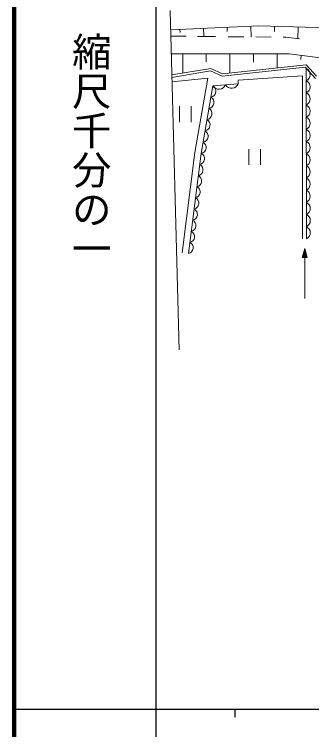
# Model space of a CAD drawing. Units: millimetres, scale not verified. Extents: x 40000 to 680000, y 20000 to 380000.
# Drawn here: x 40000 to 77787, y 202409 to 293242 of the extents above; entities that cross this region are included whole.
import ezdxf
from ezdxf.enums import TextEntityAlignment as Align

# ---------------------------------------------------------------- set-up
doc = ezdxf.new("R2010")
doc.units = ezdxf.units.MM
doc.header["$LTSCALE"] = 1000
doc.linetypes.add('CHAIN', pattern=[18.5, 12, -1.5, 3.5, -1.5])
for name, color, linetype, lineweight in [('M-BGD', 7, 'Continuous', 13), ('M-BMK', 2, 'CHAIN', 13), ('M-BMK-SRVR', 3, 'Continuous', 13), ('M-TTL', 2, 'Continuous', 140), ('M-TTL-BAND', 7, 'Continuous', 25)]:
    doc.layers.add(name, color=color, linetype=linetype, lineweight=lineweight)
doc.styles.add('@ＭＳ ゴシック', font='')
doc.styles.get('@ＭＳ ゴシック').set_extended_font_data('@MS Gothic')

msp = doc.modelspace()

# ---------------------------------------------------------------- linework, layer by layer
at = {"layer": 'M-BGD'}
for p, q in [((59868, 291275), (71079, 291783)), ((67065, 291040), (67039, 291600)), ((70098, 290369), (70036, 291735)), ((71079, 291783), (102280, 290845)), ((73051, 291040), (73072, 291723)), ((76025, 290138), (76070, 291633)), ((61064, 290921), (61045, 291328)), ((64089, 290427), (64042, 291464)), ((59890, 290468), (61857, 290449)), ((63276, 290435), (65559, 290413)), ((67181, 290397), (69174, 290378)), ((70680, 290363), (72616, 290345)), ((74181, 290330), (74497, 290327)), ((74497, 290327), (76248, 290111)), ((74914, 288243), (59949, 288243)), ((61393, 285774), (61393, 288243)), ((64393, 287225), (64393, 288243)), ((67393, 285801), (67393, 288243)), ((70393, 287148), (70393, 288243)), ((73393, 286439), (73393, 288243)), ((83211, 287157), (74914, 288243)), ((76421, 287507), (76460, 288041)), ((60021, 285541), (64953, 286379)), ((64953, 286379), (66446, 285700)), ((66397, 285393), (76958, 286516)), ((66446, 285700), (77077, 286831)), ((76958, 286516), (78251, 285089)), ((77077, 286831), (78389, 285383)), ((77103, 286356), (77108, 264737)), ((77108, 264737), (77103, 286356)), ((60029, 285238), (64913, 286067)), ((64913, 286067), (66397, 285393)), ((68437, 284886), (76603, 285433)), ((76603, 285433), (76608, 264736)), ((60045, 284656), (64600, 285147)), ((62957, 275699), (64600, 285147)), ((65238, 284147), (68437, 284433)), ((65238, 284147), (68437, 284433)), ((68437, 284433), (68437, 284886)), ((63748, 275580), (65238, 284147)), ((63748, 275580), (65238, 284147)), ((60988, 279563), (60988, 281563)), ((62488, 281563), (62488, 279563)), ((61340, 262966), (62957, 275699)), ((62133, 262865), (63748, 275580)), ((62133, 262865), (63748, 275580)), ((69788, 274123), (69788, 276123)), ((71288, 276123), (71288, 274123)), ((76906, 263519), (76595, 262360)), ((76904, 257150), (76906, 263519)), ((76906, 263519), (77216, 262360)), ((76640, 262529), (77171, 262529)), ((76648, 262559), (77163, 262559)), ((76656, 262589), (77154, 262589)), ((76664, 262619), (77146, 262619)), ((76672, 262649), (77138, 262649)), ((76680, 262679), (77130, 262679)), ((76688, 262709), (77122, 262709)), ((76696, 262739), (77114, 262739)), ((76704, 262769), (77106, 262769)), ((76712, 262799), (77098, 262799)), ((76720, 262829), (77090, 262829)), ((76728, 262859), (77082, 262859)), ((76737, 262889), (77074, 262889)), ((76745, 262919), (77066, 262919)), ((76753, 262949), (77058, 262949)), ((76761, 262979), (77050, 262979)), ((76769, 263009), (77042, 263009)), ((76777, 263039), (77034, 263039)), ((76785, 263069), (77026, 263069)), ((76793, 263099), (77018, 263099)), ((76801, 263129), (77010, 263129)), ((76809, 263159), (77002, 263159)), ((76817, 263189), (76994, 263189)), ((76825, 263219), (76986, 263219)), ((76833, 263249), (76978, 263249)), ((76841, 263279), (76970, 263279)), ((76849, 263309), (76962, 263309)), ((76857, 263339), (76954, 263339)), ((76873, 263399), (76938, 263399)), ((76595, 262360), (77216, 262360)), ((76600, 262379), (77211, 262379)), ((76608, 262409), (77203, 262409)), ((76616, 262439), (77195, 262439)), ((76624, 262469), (77187, 262469)), ((76632, 262499), (77179, 262499))]:
    msp.add_line(p, q, dxfattribs=at)
for centre, radius, start, end in [((76757, 285584), 846, 294.16106, 65.86377), ((67602, 284755), 895, 211.28885, 338.94578), ((76757, 284040), 846, 294.16106, 65.86377), ((64843, 283480), 775, 280.92311, 59.34527), ((66003, 284611), 895, 211.28885, 338.94578), ((64595, 282052), 775, 280.92311, 59.34527), ((76758, 282495), 846, 294.16106, 65.86377), ((76758, 280951), 846, 294.16106, 65.86377), ((64346, 280624), 775, 280.92311, 59.34527), ((64098, 279196), 775, 280.92311, 59.34527), ((76758, 279407), 846, 294.16106, 65.86377), ((63850, 277769), 775, 280.92311, 59.34527), ((76759, 277863), 846, 294.16106, 65.86377), ((76759, 276318), 846, 294.16106, 65.86377), ((63601, 276341), 775, 280.92311, 59.34527), ((63404, 274906), 757, 282.60869, 62.91263), ((76759, 274774), 846, 294.16106, 65.86377), ((63224, 273493), 757, 282.60869, 62.91263), ((76760, 273230), 846, 294.16106, 65.86377), ((63045, 272080), 757, 282.60869, 62.91263), ((76760, 271686), 846, 294.16106, 65.86377), ((62865, 270667), 757, 282.60869, 62.91263), ((76760, 270141), 846, 294.16106, 65.86377), ((62686, 269255), 757, 282.60869, 62.91263), ((76761, 268597), 846, 294.16106, 65.86377), ((62506, 267842), 757, 282.60869, 62.91263), ((62327, 266429), 757, 282.60869, 62.91263), ((76761, 267053), 846, 294.16106, 65.86377), ((76761, 265509), 846, 294.16106, 65.86377), ((62147, 265016), 757, 282.60869, 62.91263), ((61968, 263604), 757, 282.60869, 62.91263)]:
    msp.add_arc(centre, radius, start, end, dxfattribs=at)
at = {"layer": 'M-BMK'}
msp.add_open_spline([(71915, 295058), (76358, 295150), (80800, 295242), (85243, 295193), (89083, 295150), (92922, 295001), (96756, 294766), (99602, 294592), (102445, 294371), (105284, 294103), (108941, 293757), (112591, 293333), (116229, 292824), (120130, 292278), (124018, 291634), (127884, 290881), (131530, 290172), (135156, 289366), (138782, 288560)], degree=3, knots=[0, 0, 0, 0, 1, 1, 1, 2, 2, 2, 3, 3, 3, 4, 4, 4, 5, 5, 5, 6, 6, 6, 6], dxfattribs=at)
at = {"layer": 'M-BMK-SRVR'}
msp.add_line((59803, 293708), (60951, 250649), dxfattribs=at)
at = {"layer": 'M-TTL'}
msp.add_line((40000, 380000), (40000, 20000), dxfattribs=at)
at = {"layer": 'M-TTL-BAND'}
for p, q in [((58000, 370000), (58000, 20000)), ((40000, 205000), (579000, 205000)), ((68000, 205000), (68000, 204000))]:
    msp.add_line(p, q, dxfattribs=at)

# ---------------------------------------------------------------- texts
at = {"layer": 'M-TTL-BAND', "style": '@ＭＳ ゴシック'}
msp.add_text('縮尺千分の一', height=3666, rotation=270, dxfattribs=at).set_placement((49777, 261030), align=Align.MIDDLE_RIGHT)

doc.saveas('drawing.dxf')
